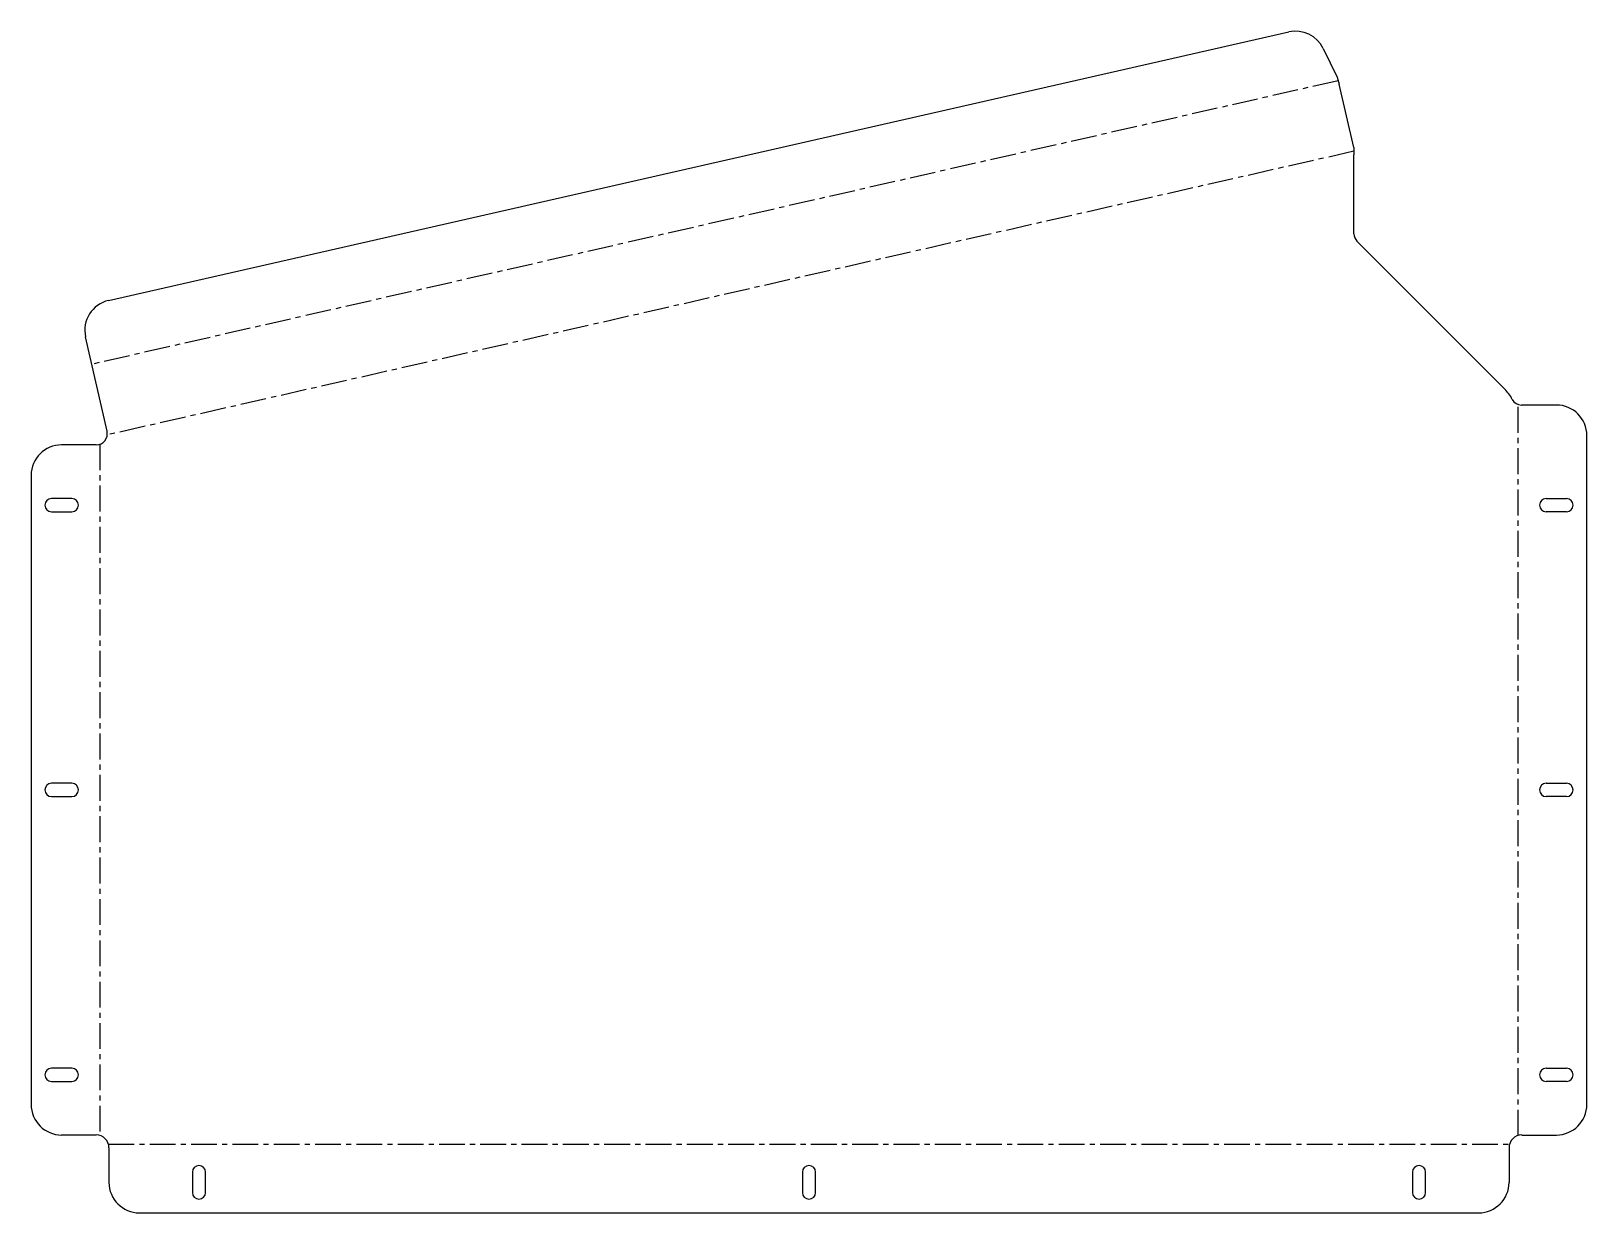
# Model space of a CAD drawing. Header units: millimetres. Extents: x -33 to 733, y -33 to 548.
import ezdxf

# ---------------------------------------------------------------- set-up
doc = ezdxf.new("R2010")
doc.units = ezdxf.units.MM
doc.linetypes.add('CENTERX2', pattern=[20.32, 12.7, -2.54, 2.54, -2.54])

msp = doc.modelspace()

# ---------------------------------------------------------------- linework, layer by layer
at = {"color": 7, "linetype": 'Continuous', "lineweight": 25}
for p, q in [((5.55, 415.94), (586.02, 547.95)), ((602.87, 539.81), (609.67, 525.64)), ((609.67, 525.64), (610.79, 522.27)), ((617.88, 491.07), (610.79, 522.27)), ((617.88, 491.07), (618, 487.47)), ((618, 448.62), (618, 487.47)), ((692.16, 372.38), (619.46, 445.08)), ((4.79, 351.64), (-5.75, 397.99)), ((717.53, 364.55), (700.32, 364.55)), ((-0.53, 344.96), (-17.53, 344.96)), ((732.53, 20.74), (732.53, 349.55)), ((-32.53, 329.96), (-32.53, 20.74)), ((-12.53, 318.6), (-22.53, 318.6)), ((712.53, 318.6), (722.53, 318.6)), ((-22.53, 312.1), (-12.53, 312.1)), ((722.53, 312.1), (712.53, 312.1)), ((-12.53, 178.6), (-22.53, 178.6)), ((712.53, 178.6), (722.53, 178.6)), ((-22.53, 172.1), (-12.53, 172.1)), ((722.53, 172.1), (712.53, 172.1)), ((-12.53, 38.6), (-22.53, 38.6)), ((712.53, 38.6), (722.53, 38.6)), ((-22.53, 32.1), (-12.53, 32.1)), ((722.53, 32.1), (712.53, 32.1)), ((-0.53, 5.74), (-17.53, 5.74)), ((700.53, 5.74), (717.53, 5.74)), ((5.74, -0.53), (5.74, -17.53)), ((694.26, -0.53), (694.26, -17.53)), ((46.75, -12.53), (46.75, -22.53)), ((53.25, -22.53), (53.25, -12.53)), ((346.75, -12.53), (346.75, -22.53)), ((353.25, -22.53), (353.25, -12.53)), ((646.75, -12.53), (646.75, -22.53)), ((653.25, -22.53), (653.25, -12.53)), ((20.74, -32.53), (679.26, -32.53))]:
    msp.add_line(p, q, dxfattribs=at)
at = {"color": 7, "linetype": 'CENTERX2'}
for p, q in [((610.23, 523.95), (-2.7, 384.56)), ((617.94, 489.27), (4.9, 349.85)), ((698.77, 5.49), (698.77, 364.79)), ((1.23, 345.26), (1.23, 5.49)), ((5.49, 1.23), (694.51, 1.23))]:
    msp.add_line(p, q, dxfattribs=at)
at = {"color": 7, "linetype": 'Continuous', "lineweight": 25}
for centre, radius, start, end in [((589.35, 533.32), 15, 25.62451, 102.81225), ((623, 448.62), 5, 180, 225), ((8.88, 401.31), 15, 102.81225, 192.81225), ((678.02, 358.24), 20, 26.88145, 45), ((700.32, 369.55), 5, 206.88145, 270), ((717.53, 349.55), 15, 0, 90), ((-17.53, 329.96), 15, 90, 180), ((-0.53, 350.43), 5.46, 270, 12.81225), ((-22.53, 315.35), 3.25, 90, 270), ((-12.53, 315.35), 3.25, 270, 90), ((712.53, 315.35), 3.25, 90, 270), ((722.53, 315.35), 3.25, 270, 90), ((-22.53, 175.35), 3.25, 90, 270), ((-12.53, 175.35), 3.25, 270, 90), ((712.53, 175.35), 3.25, 90, 270), ((722.53, 175.35), 3.25, 270, 90), ((-22.53, 35.35), 3.25, 90, 270), ((-12.53, 35.35), 3.25, 270, 90), ((712.53, 35.35), 3.25, 90, 270), ((722.53, 35.35), 3.25, 270, 90), ((-17.53, 20.74), 15, 180, 270), ((717.53, 20.74), 15, 270, 0), ((-0.53, -0.53), 6.28, 0, 90), ((700.53, -0.53), 6.28, 90, 180), ((50, -12.53), 3.25, 0, 180), ((350, -12.53), 3.25, 0, 180), ((650, -12.53), 3.25, 0, 180), ((20.74, -17.53), 15, 180, 270), ((50, -22.53), 3.25, 180, 0), ((350, -22.53), 3.25, 180, 0), ((650, -22.53), 3.25, 180, 0), ((679.26, -17.53), 15, 270, 0)]:
    msp.add_arc(centre, radius, start, end, dxfattribs=at)

doc.saveas('drawing.dxf')
